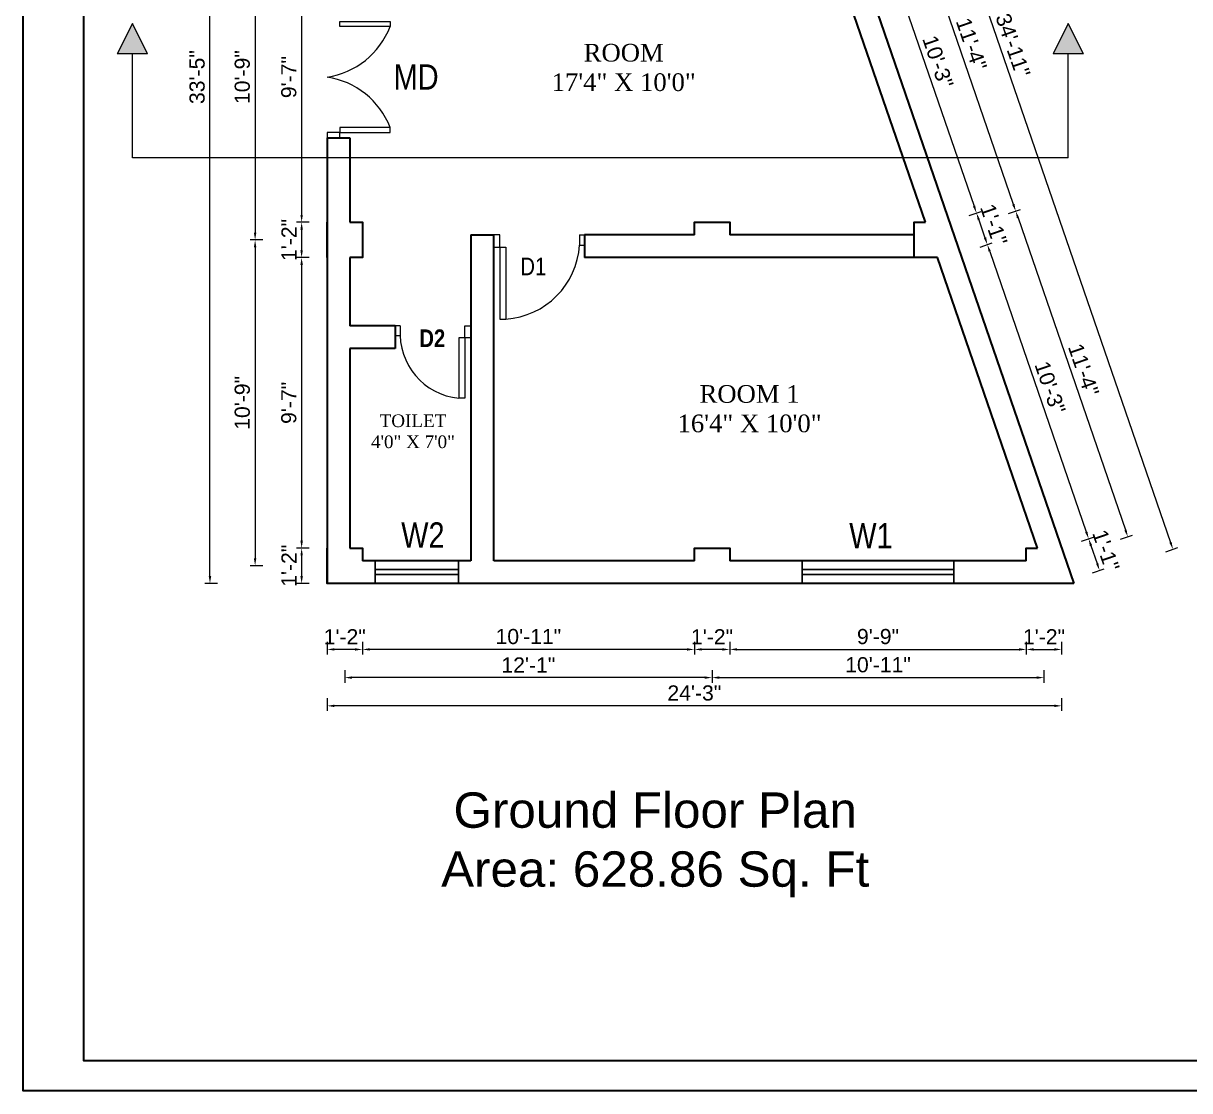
# Model space of a CAD drawing. Header units: inches. Extents: x 380359 to 404964, y -48881 to -44155.
# Drawn here: x 397856.7 to 398318.7, y -45296.6 to -44873.9 of the extents above; entities that cross this region are included whole.
import ezdxf

# ---------------------------------------------------------------- set-up
doc = ezdxf.new("R2010")
doc.units = ezdxf.units.IN
doc.header["$LTSCALE"] = 2
doc.header["$MEASUREMENT"] = 0
doc.header["$PDMODE"] = 34
doc.layers.get('0').update_dxf_attribs({"linetype": 'CONTINUOUS'})
doc.layers.get('DEFPOINTS').update_dxf_attribs({"color": 141, "linetype": 'CONTINUOUS'})
for name, color, linetype, lineweight in [('dimension', 160, 'CONTINUOUS', 15), ('door', 20, 'CONTINUOUS', 35), ('steps', 253, 'CONTINUOUS', 20)]:
    doc.layers.add(name, color=color, linetype=linetype, lineweight=lineweight)
doc.layers.add('Normal Wall', color=7, linetype='CONTINUOUS', lineweight=35, true_color=0xffaf89)
doc.styles.add('Lettring Text', font='arial.ttf')
doc.styles.get("Standard").update_dxf_attribs({"font": 'ARIALN.TTF'})
doc.dimstyles.new('Copy of Standard', dxfattribs={"dimtxt": 6, "dimasz": 2.875, "dimexe": 2, "dimexo": 4, "dimgap": 2, "dimtad": 1, "dimdec": 0, "dimrnd": 1, "dimzin": 0, "dimdsep": 46, "dimlunit": 4, "dimtxsty": 'Lettring Text', "dimcen": 0.1, "dimclrd": 7, "dimclre": 7, "dimclrt": 7, "dimazin": 0, "dimtfac": 0.645, "dimtdec": 0, "dimtmove": 1, "dimatfit": 0, "dimfxl": 3, "dimfxlon": 1, "dimtfillclr": 256, "dimtolj": 1, "dimtzin": 0, "dimlwd": -1, "dimlwe": -1, "dimarcsym": 2})

# ---------------------------------------------------------------- blocks, each defined once
blk = doc.blocks.new('*D180')
at = {"layer": 'DEFPOINTS', "color": 0, "ltscale": 0.5, "transparency": 16777216}
for p in [(398122.53, -45095.74), (398136.53, -45095.74), (398122.53, -45121.88)]:
    blk.add_point(p, dxfattribs=at)
at = {"layer": 'steps', "color": 7, "ltscale": 0.5, "transparency": 16777216}
for p, q in [((398122.53, -45118.88), (398122.53, -45123.88)), ((398133.66, -45121.88), (398125.41, -45121.88)), ((398136.53, -45118.88), (398136.53, -45123.88))]:
    blk.add_line(p, q, dxfattribs=at)
for points in [[(398125.41, -45121.41), (398125.41, -45122.36), (398122.53, -45121.88)], [(398133.66, -45121.41), (398133.66, -45122.36), (398136.53, -45121.88)]]:
    blk.add_solid(points, dxfattribs=at)
at = {"layer": 'steps', "color": 7, "ltscale": 0.5, "transparency": 16777216, "insert": (398129.53, -45116.87), "char_height": 6, "attachment_point": 5, "style": 'Lettring Text'}
blk.add_mtext('\\A1;1\'-2"', dxfattribs=at)
blk = doc.blocks.new('*D181')
at = {"layer": 'DEFPOINTS', "color": 0, "ltscale": 0.5, "transparency": 16777216}
for p in [(397991.04, -45095.74), (398122.53, -45095.74), (397991.04, -45121.88)]:
    blk.add_point(p, dxfattribs=at)
at = {"layer": 'steps', "color": 7, "ltscale": 0.5, "transparency": 16777216}
for p, q in [((397991.04, -45118.88), (397991.04, -45123.88)), ((398119.66, -45121.88), (397993.91, -45121.88)), ((398122.53, -45118.88), (398122.53, -45123.88))]:
    blk.add_line(p, q, dxfattribs=at)
for points in [[(397993.91, -45121.41), (397993.91, -45122.36), (397991.04, -45121.88)], [(398119.66, -45121.41), (398119.66, -45122.36), (398122.53, -45121.88)]]:
    blk.add_solid(points, dxfattribs=at)
at = {"layer": 'steps', "color": 7, "ltscale": 0.5, "transparency": 16777216, "insert": (398056.78, -45116.82), "char_height": 6, "attachment_point": 5, "style": 'Lettring Text'}
blk.add_mtext('\\A1;10\'-11"', dxfattribs=at)
blk = doc.blocks.new('*D182')
at = {"layer": 'DEFPOINTS', "color": 0, "ltscale": 0.5, "transparency": 16777216}
for p in [(397977.04, -45095.74), (397991.04, -45095.74), (397977.04, -45121.88)]:
    blk.add_point(p, dxfattribs=at)
at = {"layer": 'steps', "color": 7, "ltscale": 0.5, "transparency": 16777216}
for p, q in [((397977.04, -45118.88), (397977.04, -45123.88)), ((397988.16, -45121.88), (397979.91, -45121.88)), ((397991.04, -45118.88), (397991.04, -45123.88))]:
    blk.add_line(p, q, dxfattribs=at)
for points in [[(397979.91, -45121.41), (397979.91, -45122.36), (397977.04, -45121.88)], [(397988.16, -45121.41), (397988.16, -45122.36), (397991.04, -45121.88)]]:
    blk.add_solid(points, dxfattribs=at)
at = {"layer": 'steps', "color": 7, "ltscale": 0.5, "transparency": 16777216, "insert": (397984.04, -45116.87), "char_height": 6, "attachment_point": 5, "style": 'Lettring Text'}
blk.add_mtext('\\A1;1\'-2"', dxfattribs=at)
blk = doc.blocks.new('*D183')
at = {"layer": 'DEFPOINTS', "color": 0, "ltscale": 0.5, "transparency": 16777216}
for p in [(397984.04, -45088.74), (398129.53, -45088.74), (397984.04, -45133.05)]:
    blk.add_point(p, dxfattribs=at)
at = {"layer": 'steps', "color": 7, "ltscale": 0.5, "transparency": 16777216}
for p, q in [((397984.04, -45130.05), (397984.04, -45135.05)), ((398129.53, -45130.05), (398129.53, -45135.05)), ((398126.66, -45133.05), (397986.91, -45133.05))]:
    blk.add_line(p, q, dxfattribs=at)
for points in [[(397986.91, -45132.57), (397986.91, -45133.53), (397984.04, -45133.05)], [(398126.66, -45132.57), (398126.66, -45133.53), (398129.53, -45133.05)]]:
    blk.add_solid(points, dxfattribs=at)
at = {"layer": 'steps', "color": 7, "ltscale": 0.5, "transparency": 16777216, "insert": (398056.78, -45128.04), "char_height": 6, "attachment_point": 5, "style": 'Lettring Text'}
blk.add_mtext('\\A1;12\'-1"', dxfattribs=at)
blk = doc.blocks.new('*D184')
at = {"layer": 'DEFPOINTS', "color": 0, "ltscale": 0.5, "transparency": 16777216}
for p in [(397977.04, -45095.74), (398268.02, -45095.74), (397977.04, -45144.23)]:
    blk.add_point(p, dxfattribs=at)
at = {"layer": 'steps', "color": 7, "ltscale": 0.5, "transparency": 16777216}
for p, q in [((397977.04, -45141.23), (397977.04, -45146.23)), ((398268.02, -45141.23), (398268.02, -45146.23)), ((398265.15, -45144.23), (397979.91, -45144.23))]:
    blk.add_line(p, q, dxfattribs=at)
for points in [[(397979.91, -45143.75), (397979.91, -45144.7), (397977.04, -45144.23)], [(398265.15, -45143.75), (398265.15, -45144.7), (398268.02, -45144.23)]]:
    blk.add_solid(points, dxfattribs=at)
at = {"layer": 'steps', "color": 7, "ltscale": 0.5, "transparency": 16777216, "insert": (398122.53, -45139.16), "char_height": 6, "attachment_point": 5, "style": 'Lettring Text'}
blk.add_mtext('\\A1;24\'-3"', dxfattribs=at)
blk = doc.blocks.new('*D186')
at = {"layer": 'DEFPOINTS', "color": 0, "ltscale": 0.5, "transparency": 16777216}
for p in [(398129.53, -45088.74), (398261.02, -45088.74), (398261.02, -45133.05)]:
    blk.add_point(p, dxfattribs=at)
at = {"layer": 'steps', "color": 7, "ltscale": 0.5, "transparency": 16777216}
for p, q in [((398129.53, -45130.05), (398129.53, -45135.05)), ((398261.02, -45130.05), (398261.02, -45135.05)), ((398132.41, -45133.05), (398258.15, -45133.05))]:
    blk.add_line(p, q, dxfattribs=at)
for points in [[(398132.41, -45132.57), (398132.41, -45133.53), (398129.53, -45133.05)], [(398258.15, -45132.57), (398258.15, -45133.53), (398261.02, -45133.05)]]:
    blk.add_solid(points, dxfattribs=at)
at = {"layer": 'steps', "color": 7, "ltscale": 0.5, "transparency": 16777216, "insert": (398195.28, -45127.99), "char_height": 6, "attachment_point": 5, "style": 'Lettring Text'}
blk.add_mtext('\\A1;10\'-11"', dxfattribs=at)
blk = doc.blocks.new('*D187')
at = {"layer": 'DEFPOINTS', "color": 0, "ltscale": 0.5, "transparency": 16777216}
for p in [(398136.53, -45095.74), (398254.02, -45095.74), (398254.02, -45121.88)]:
    blk.add_point(p, dxfattribs=at)
at = {"layer": 'steps', "color": 7, "ltscale": 0.5, "transparency": 16777216}
for p, q in [((398136.53, -45118.88), (398136.53, -45123.88)), ((398139.41, -45121.88), (398251.15, -45121.88)), ((398254.02, -45118.88), (398254.02, -45123.88))]:
    blk.add_line(p, q, dxfattribs=at)
for points in [[(398139.41, -45121.41), (398139.41, -45122.36), (398136.53, -45121.88)], [(398251.15, -45121.41), (398251.15, -45122.36), (398254.02, -45121.88)]]:
    blk.add_solid(points, dxfattribs=at)
at = {"layer": 'steps', "color": 7, "ltscale": 0.5, "transparency": 16777216, "insert": (398195.28, -45116.82), "char_height": 6, "attachment_point": 5, "style": 'Lettring Text'}
blk.add_mtext('\\A1;9\'-9"', dxfattribs=at)
blk = doc.blocks.new('*D188')
at = {"layer": 'DEFPOINTS', "color": 0, "ltscale": 0.5, "transparency": 16777216}
for p in [(398254.02, -45095.74), (398268.02, -45095.74), (398268.02, -45121.88)]:
    blk.add_point(p, dxfattribs=at)
at = {"layer": 'steps', "color": 7, "ltscale": 0.5, "transparency": 16777216}
for p, q in [((398254.02, -45118.88), (398254.02, -45123.88)), ((398256.9, -45121.88), (398265.15, -45121.88)), ((398268.02, -45118.88), (398268.02, -45123.88))]:
    blk.add_line(p, q, dxfattribs=at)
for points in [[(398256.9, -45121.41), (398256.9, -45122.36), (398254.02, -45121.88)], [(398265.15, -45121.41), (398265.15, -45122.36), (398268.02, -45121.88)]]:
    blk.add_solid(points, dxfattribs=at)
at = {"layer": 'steps', "color": 7, "ltscale": 0.5, "transparency": 16777216, "insert": (398261.02, -45116.87), "char_height": 6, "attachment_point": 5, "style": 'Lettring Text'}
blk.add_mtext('\\A1;1\'-2"', dxfattribs=at)
blk = doc.blocks.new('*D192')
at = {"layer": 'DEFPOINTS', "color": 0, "ltscale": 0.5, "transparency": 16777216}
for p in [(397977.04, -44837.74), (397966.97, -44952.74), (397977.04, -44952.74)]:
    blk.add_point(p, dxfattribs=at)
at = {"layer": 'steps', "color": 7, "ltscale": 0.5, "transparency": 16777216}
for p, q in [((397969.97, -44837.74), (397964.97, -44837.74)), ((397966.97, -44840.61), (397966.97, -44949.86)), ((397969.97, -44952.74), (397964.97, -44952.74))]:
    blk.add_line(p, q, dxfattribs=at)
for points in [[(397966.49, -44840.61), (397967.45, -44840.61), (397966.97, -44837.74)], [(397966.49, -44949.86), (397967.45, -44949.86), (397966.97, -44952.74)]]:
    blk.add_solid(points, dxfattribs=at)
at = {"layer": 'steps', "color": 7, "ltscale": 0.5, "transparency": 16777216, "insert": (397961.91, -44895.24), "char_height": 6, "attachment_point": 5, "rotation": 90, "style": 'Lettring Text'}
blk.add_mtext('\\A1;9\'-7"', dxfattribs=at)
blk = doc.blocks.new('*D193')
at = {"layer": 'DEFPOINTS', "color": 0, "ltscale": 0.5, "transparency": 16777216}
for p in [(397977.04, -44952.74), (397966.97, -44966.74), (397977.04, -44966.74)]:
    blk.add_point(p, dxfattribs=at)
at = {"layer": 'steps', "color": 7, "ltscale": 0.5, "transparency": 16777216}
for p, q in [((397969.97, -44952.74), (397964.97, -44952.74)), ((397966.97, -44955.61), (397966.97, -44963.86)), ((397969.97, -44966.74), (397964.97, -44966.74))]:
    blk.add_line(p, q, dxfattribs=at)
for points in [[(397966.49, -44955.61), (397967.45, -44955.61), (397966.97, -44952.74)], [(397966.49, -44963.86), (397967.45, -44963.86), (397966.97, -44966.74)]]:
    blk.add_solid(points, dxfattribs=at)
at = {"layer": 'steps', "color": 7, "ltscale": 0.5, "transparency": 16777216, "insert": (397961.96, -44959.74), "char_height": 6, "attachment_point": 5, "rotation": 90, "style": 'Lettring Text'}
blk.add_mtext('\\A1;1\'-2"', dxfattribs=at)
blk = doc.blocks.new('*D194')
at = {"layer": 'DEFPOINTS', "color": 0, "ltscale": 0.5, "transparency": 16777216}
for p in [(397977.04, -44966.74), (397966.97, -45081.74), (397977.04, -45081.74)]:
    blk.add_point(p, dxfattribs=at)
at = {"layer": 'steps', "color": 7, "ltscale": 0.5, "transparency": 16777216}
for p, q in [((397969.97, -44966.74), (397964.97, -44966.74)), ((397966.97, -44969.61), (397966.97, -45078.86)), ((397969.97, -45081.74), (397964.97, -45081.74))]:
    blk.add_line(p, q, dxfattribs=at)
for points in [[(397966.49, -44969.61), (397967.45, -44969.61), (397966.97, -44966.74)], [(397966.49, -45078.86), (397967.45, -45078.86), (397966.97, -45081.74)]]:
    blk.add_solid(points, dxfattribs=at)
at = {"layer": 'steps', "color": 7, "ltscale": 0.5, "transparency": 16777216, "insert": (397961.91, -45024.24), "char_height": 6, "attachment_point": 5, "rotation": 90, "style": 'Lettring Text'}
blk.add_mtext('\\A1;9\'-7"', dxfattribs=at)
blk = doc.blocks.new('*D195')
at = {"layer": 'DEFPOINTS', "color": 0, "ltscale": 0.5, "transparency": 16777216}
for p in [(397977.04, -45081.74), (397966.97, -45095.74), (397977.04, -45095.74)]:
    blk.add_point(p, dxfattribs=at)
at = {"layer": 'steps', "color": 7, "ltscale": 0.5, "transparency": 16777216}
for p, q in [((397969.97, -45081.74), (397964.97, -45081.74)), ((397966.97, -45084.61), (397966.97, -45092.86)), ((397969.97, -45095.74), (397964.97, -45095.74))]:
    blk.add_line(p, q, dxfattribs=at)
for points in [[(397966.49, -45084.61), (397967.45, -45084.61), (397966.97, -45081.74)], [(397966.49, -45092.86), (397967.45, -45092.86), (397966.97, -45095.74)]]:
    blk.add_solid(points, dxfattribs=at)
at = {"layer": 'steps', "color": 7, "ltscale": 0.5, "transparency": 16777216, "insert": (397961.96, -45088.74), "char_height": 6, "attachment_point": 5, "rotation": 90, "style": 'Lettring Text'}
blk.add_mtext('\\A1;1\'-2"', dxfattribs=at)
blk = doc.blocks.new('*D197')
at = {"layer": 'DEFPOINTS', "color": 0, "ltscale": 0.5, "transparency": 16777216}
for p in [(397984.04, -44830.74), (397948.54, -44959.74), (397984.04, -44959.74)]:
    blk.add_point(p, dxfattribs=at)
at = {"layer": 'steps', "color": 7, "ltscale": 0.5, "transparency": 16777216}
for p, q in [((397951.54, -44830.74), (397946.54, -44830.74)), ((397948.54, -44833.61), (397948.54, -44956.86)), ((397951.54, -44959.74), (397946.54, -44959.74))]:
    blk.add_line(p, q, dxfattribs=at)
for points in [[(397948.06, -44833.61), (397949.02, -44833.61), (397948.54, -44830.74)], [(397948.06, -44956.86), (397949.02, -44956.86), (397948.54, -44959.74)]]:
    blk.add_solid(points, dxfattribs=at)
at = {"layer": 'steps', "color": 7, "ltscale": 0.5, "transparency": 16777216, "insert": (397943.48, -44895.24), "char_height": 6, "attachment_point": 5, "rotation": 90, "style": 'Lettring Text'}
blk.add_mtext('\\A1;10\'-9"', dxfattribs=at)
blk = doc.blocks.new('*D198')
at = {"layer": 'DEFPOINTS', "color": 0, "ltscale": 0.5, "transparency": 16777216}
for p in [(397984.04, -44959.74), (397948.54, -45088.74), (397984.04, -45088.74)]:
    blk.add_point(p, dxfattribs=at)
at = {"layer": 'steps', "color": 7, "ltscale": 0.5, "transparency": 16777216}
for p, q in [((397951.54, -44959.74), (397946.54, -44959.74)), ((397948.54, -44962.61), (397948.54, -45085.86)), ((397951.54, -45088.74), (397946.54, -45088.74))]:
    blk.add_line(p, q, dxfattribs=at)
for points in [[(397948.06, -44962.61), (397949.02, -44962.61), (397948.54, -44959.74)], [(397948.06, -45085.86), (397949.02, -45085.86), (397948.54, -45088.74)]]:
    blk.add_solid(points, dxfattribs=at)
at = {"layer": 'steps', "color": 7, "ltscale": 0.5, "transparency": 16777216, "insert": (397943.48, -45024.24), "char_height": 6, "attachment_point": 5, "rotation": 90, "style": 'Lettring Text'}
blk.add_mtext('\\A1;10\'-9"', dxfattribs=at)
blk = doc.blocks.new('*D199')
at = {"layer": 'DEFPOINTS', "color": 0, "ltscale": 0.5, "transparency": 16777216}
for p in [(397930.66, -44694.72), (397977.04, -44694.72), (397977.04, -45095.74)]:
    blk.add_point(p, dxfattribs=at)
at = {"layer": 'steps', "color": 7, "ltscale": 0.5, "transparency": 16777216}
for p, q in [((397933.66, -44694.72), (397928.66, -44694.72)), ((397930.66, -45092.86), (397930.66, -44697.6)), ((397933.66, -45095.74), (397928.66, -45095.74))]:
    blk.add_line(p, q, dxfattribs=at)
for points in [[(397930.18, -44697.6), (397931.14, -44697.6), (397930.66, -44694.72)], [(397930.18, -45092.86), (397931.14, -45092.86), (397930.66, -45095.74)]]:
    blk.add_solid(points, dxfattribs=at)
at = {"layer": 'steps', "color": 7, "ltscale": 0.5, "transparency": 16777216, "insert": (397925.59, -44895.23), "char_height": 6, "attachment_point": 5, "rotation": 90, "style": 'Lettring Text'}
blk.add_mtext('\\A1;33\'-5"', dxfattribs=at)
blk = doc.blocks.new('*D202')
at = {"layer": 'DEFPOINTS', "color": 0, "ltscale": 0.5, "transparency": 16777216}
for p in [(398179.16, -44837.74), (398234.28, -44949.05), (398223.59, -44952.74)]:
    blk.add_point(p, dxfattribs=at)
at = {"layer": 'steps', "color": 7, "ltscale": 0.5, "transparency": 16777216}
for p, q in [((398191.32, -44833.55), (398196.05, -44831.92)), ((398195.1, -44835.29), (398233.34, -44946.34)), ((398231.44, -44950.03), (398236.17, -44948.4))]:
    blk.add_line(p, q, dxfattribs=at)
for points in [[(398195.55, -44835.13), (398194.64, -44835.44), (398194.16, -44832.57)], [(398233.79, -44946.18), (398232.89, -44946.49), (398234.28, -44949.05)]]:
    blk.add_solid(points, dxfattribs=at)
at = {"layer": 'steps', "color": 7, "ltscale": 0.5, "transparency": 16777216, "insert": (398219.01, -44889.16), "char_height": 6, "attachment_point": 5, "rotation": 289.0044, "style": 'Lettring Text'}
blk.add_mtext('\\A1;10\'-3"', dxfattribs=at)
blk = doc.blocks.new('*D203')
at = {"layer": 'DEFPOINTS', "color": 0, "ltscale": 0.5, "transparency": 16777216}
for p in [(398223.59, -44952.74), (398238.59, -44961.57), (398223.59, -44966.74)]:
    blk.add_point(p, dxfattribs=at)
at = {"layer": 'steps', "color": 7, "ltscale": 0.5, "transparency": 16777216}
for p, q in [((398231.44, -44950.03), (398236.17, -44948.4)), ((398235.21, -44951.77), (398237.65, -44958.85)), ((398235.75, -44962.55), (398240.48, -44960.92))]:
    blk.add_line(p, q, dxfattribs=at)
for points in [[(398235.67, -44951.62), (398234.76, -44951.93), (398234.28, -44949.05)], [(398238.11, -44958.7), (398237.2, -44959.01), (398238.59, -44961.57)]]:
    blk.add_solid(points, dxfattribs=at)
at = {"layer": 'steps', "color": 7, "ltscale": 0.5, "transparency": 16777216, "insert": (398241.17, -44953.68), "char_height": 6, "attachment_point": 5, "rotation": 289.0044, "style": 'Lettring Text'}
blk.add_mtext('\\A1;1\'-1"', dxfattribs=at)
blk = doc.blocks.new('*D204')
at = {"layer": 'DEFPOINTS', "color": 0, "ltscale": 0.5, "transparency": 16777216}
for p in [(398223.59, -44966.74), (398278.71, -45078.05), (398268.02, -45081.74)]:
    blk.add_point(p, dxfattribs=at)
at = {"layer": 'steps', "color": 7, "ltscale": 0.5, "transparency": 16777216}
for p, q in [((398235.75, -44962.55), (398240.48, -44960.92)), ((398239.52, -44964.29), (398277.77, -45075.34)), ((398275.87, -45079.03), (398280.6, -45077.4))]:
    blk.add_line(p, q, dxfattribs=at)
for points in [[(398239.98, -44964.13), (398239.07, -44964.44), (398238.59, -44961.57)], [(398278.22, -45075.18), (398277.32, -45075.49), (398278.71, -45078.05)]]:
    blk.add_solid(points, dxfattribs=at)
at = {"layer": 'steps', "color": 7, "ltscale": 0.5, "transparency": 16777216, "insert": (398263.44, -45018.16), "char_height": 6, "attachment_point": 5, "rotation": 289.0044, "style": 'Lettring Text'}
blk.add_mtext('\\A1;10\'-3"', dxfattribs=at)
blk = doc.blocks.new('*D205')
at = {"layer": 'DEFPOINTS', "color": 0, "ltscale": 0.5, "transparency": 16777216}
for p in [(398268.02, -45081.74), (398283.02, -45090.57), (398268.02, -45095.74)]:
    blk.add_point(p, dxfattribs=at)
at = {"layer": 'steps', "color": 7, "ltscale": 0.5, "transparency": 16777216}
for p, q in [((398275.87, -45079.03), (398280.6, -45077.4)), ((398279.64, -45080.77), (398282.08, -45087.85)), ((398280.18, -45091.55), (398284.91, -45089.92))]:
    blk.add_line(p, q, dxfattribs=at)
for points in [[(398280.1, -45080.62), (398279.19, -45080.93), (398278.71, -45078.05)], [(398282.53, -45087.7), (398281.63, -45088.01), (398283.02, -45090.57)]]:
    blk.add_solid(points, dxfattribs=at)
at = {"layer": 'steps', "color": 7, "ltscale": 0.5, "transparency": 16777216, "insert": (398285.6, -45082.68), "char_height": 6, "attachment_point": 5, "rotation": 289.0044, "style": 'Lettring Text'}
blk.add_mtext('\\A1;1\'-1"', dxfattribs=at)
blk = doc.blocks.new('*D207')
at = {"layer": 'DEFPOINTS', "color": 0, "ltscale": 0.5, "transparency": 16777216}
for p in [(398172.16, -44830.74), (398249.8, -44948.3), (398216.59, -44959.74)]:
    blk.add_point(p, dxfattribs=at)
at = {"layer": 'steps', "color": 7, "ltscale": 0.5, "transparency": 16777216}
for p, q in [((398202.53, -44820.27), (398207.26, -44818.65)), ((398206.31, -44822.02), (398248.86, -44945.58)), ((398246.96, -44949.27), (398251.69, -44947.65))]:
    blk.add_line(p, q, dxfattribs=at)
for points in [[(398206.76, -44821.86), (398205.85, -44822.17), (398205.37, -44819.3)], [(398249.32, -44945.42), (398248.41, -44945.74), (398249.8, -44948.3)]]:
    blk.add_solid(points, dxfattribs=at)
at = {"layer": 'steps', "color": 7, "ltscale": 0.5, "transparency": 16777216, "insert": (398232.32, -44882.17), "char_height": 6, "attachment_point": 5, "rotation": 289.0044, "style": 'Lettring Text'}
blk.add_mtext('\\A1;11\'-4"', dxfattribs=at)
blk = doc.blocks.new('*D208')
at = {"layer": 'DEFPOINTS', "color": 0, "ltscale": 0.5, "transparency": 16777216}
for p in [(398216.59, -44959.74), (398294.23, -45077.3), (398261.02, -45088.74)]:
    blk.add_point(p, dxfattribs=at)
at = {"layer": 'steps', "color": 7, "ltscale": 0.5, "transparency": 16777216}
for p, q in [((398246.96, -44949.27), (398251.69, -44947.65)), ((398250.74, -44951.02), (398293.29, -45074.58)), ((398291.39, -45078.27), (398296.12, -45076.65))]:
    blk.add_line(p, q, dxfattribs=at)
for points in [[(398251.19, -44950.86), (398250.28, -44951.17), (398249.8, -44948.3)], [(398293.75, -45074.42), (398292.84, -45074.74), (398294.23, -45077.3)]]:
    blk.add_solid(points, dxfattribs=at)
at = {"layer": 'steps', "color": 7, "ltscale": 0.5, "transparency": 16777216, "insert": (398276.75, -45011.17), "char_height": 6, "attachment_point": 5, "rotation": 289.0044, "style": 'Lettring Text'}
blk.add_mtext('\\A1;11\'-4"', dxfattribs=at)
blk = doc.blocks.new('*D209')
at = {"layer": 'DEFPOINTS', "color": 0, "ltscale": 0.5, "transparency": 16777216}
for p in [(398136.53, -44699.96), (398312.09, -45082.22), (398272.84, -45095.74)]:
    blk.add_point(p, dxfattribs=at)
at = {"layer": 'steps', "color": 7, "ltscale": 0.5, "transparency": 16777216}
for p, q in [((398172.94, -44687.42), (398177.67, -44685.8)), ((398176.71, -44689.17), (398311.15, -45079.5)), ((398309.25, -45083.2), (398313.98, -45081.57))]:
    blk.add_line(p, q, dxfattribs=at)
for points in [[(398177.17, -44689.01), (398176.26, -44689.32), (398175.78, -44686.45)], [(398311.6, -45079.34), (398310.7, -45079.66), (398312.09, -45082.22)]]:
    blk.add_solid(points, dxfattribs=at)
at = {"layer": 'steps', "color": 7, "ltscale": 0.5, "transparency": 16777216, "insert": (398248.72, -44882.68), "char_height": 6, "attachment_point": 5, "rotation": 289.0044, "style": 'Lettring Text'}
blk.add_mtext('\\A1;34\'-11"', dxfattribs=at)

msp = doc.modelspace()

# ---------------------------------------------------------------- hatches: boundary and pattern name
at = {"linetype": 'ByBlock', "lineweight": 5}
for points in [[(397899.92, -44874), (397905.92, -44886), (397893.92, -44886)], [(398270.65, -44874), (398276.65, -44886), (398264.65, -44886)]]:
    msp.add_hatch(color=7, dxfattribs=at).paths.add_polyline_path(points)

# ---------------------------------------------------------------- linework, layer by layer
at = {"color": 7, "linetype": 'ByBlock', "lineweight": 5}
for p, q in [((397899.92, -44874), (397893.92, -44886)), ((397905.92, -44886), (397899.92, -44874)), ((398270.65, -44874), (398264.65, -44886)), ((398276.65, -44886), (398270.65, -44874)), ((397905.92, -44886), (397893.92, -44886)), ((397899.92, -44927.16), (397899.92, -44886)), ((398276.65, -44886), (398264.65, -44886)), ((398270.65, -44927.16), (398270.65, -44886)), ((398270.65, -44927.16), (397899.92, -44927.16))]:
    msp.add_line(p, q, dxfattribs=at)
at = {"ltscale": 0.5}
for p, q in [((397996.04, -45086.74), (397996.04, -45095.74)), ((397996.04, -45090.24), (398029.04, -45090.24)), ((398029.04, -45086.74), (398029.04, -45095.74)), ((398165.28, -45086.74), (398165.28, -45095.74)), ((398165.28, -45090.24), (398225.28, -45090.24)), ((398225.28, -45086.74), (398225.28, -45095.74)), ((397996.04, -45092.24), (398029.04, -45092.24)), ((398165.28, -45092.24), (398225.28, -45092.24)), ((398134.04, -45095.74), (397977.04, -45095.74))]:
    msp.add_line(p, q, dxfattribs=at)
at = {"layer": 'dimension', "ltscale": 7}
for p, q in [((398045.44, -44957.74), (398043.04, -44957.74)), ((398043.04, -44957.74), (398043.04, -44962.54)), ((398045.44, -44962.54), (398045.44, -44957.74)), ((398077.04, -44957.74), (398077.04, -44961.74)), ((398077.04, -44957.74), (398079.04, -44957.74)), ((398079.04, -44957.74), (398079.04, -44961.74)), ((398043.04, -44962.54), (398045.44, -44962.54)), ((398045.44, -44962.54), (398045.44, -44991.15)), ((398045.44, -44962.54), (398047.84, -44962.54)), ((398047.84, -44962.54), (398047.84, -44991.05)), ((398077.04, -44961.74), (398079.04, -44961.74)), ((398004.04, -44993.74), (398004.04, -44997.74)), ((398006.04, -44993.74), (398004.04, -44993.74)), ((398006.04, -44993.74), (398006.04, -44997.74)), ((398031.64, -44998.54), (398031.64, -44993.74)), ((398031.64, -44993.74), (398034.04, -44993.74)), ((398034.04, -44993.74), (398034.04, -44998.54)), ((398045.44, -44991.05), (398047.84, -44991.05)), ((398006.04, -44997.74), (398004.04, -44997.74)), ((398029.24, -44998.54), (398029.24, -45022.41)), ((398031.64, -44998.54), (398029.24, -44998.54)), ((398031.64, -44998.54), (398031.64, -45022.41)), ((398034.04, -44998.54), (398031.64, -44998.54)), ((398031.64, -45022.41), (398029.24, -45022.41))]:
    msp.add_line(p, q, dxfattribs=at)
for centre, radius, start, end in [((398045.83, -44959.84), 31.27, 273.6859, 356.5303), ((398031.7, -44996.8), 25.72, 176.0106, 264.5071)]:
    msp.add_arc(centre, radius, start, end, dxfattribs=at)
at = {"layer": 'door', "ltscale": 0.5}
for p, q in [((398214.07, -44952.74), (398174.47, -44837.74)), ((397977.04, -44919.24), (397977.04, -45095.74)), ((397977.04, -44919.24), (397986.04, -44919.24)), ((397986.04, -44919.24), (397986.04, -44952.74)), ((398034.04, -44957.74), (398034.04, -45086.74)), ((398034.04, -44957.74), (398043.04, -44957.74)), ((398043.04, -45086.74), (398043.04, -44957.74)), ((398122.53, -44957.74), (398079.04, -44957.74)), ((398079.04, -44957.74), (398079.04, -44966.74)), ((398209.59, -44957.74), (398136.53, -44957.74)), ((397986.04, -44966.74), (397986.04, -44993.74)), ((398127.53, -44966.74), (398079.04, -44966.74)), ((398218.89, -44966.74), (398136.53, -44966.74)), ((398258.5, -45081.74), (398218.89, -44966.74)), ((398004.04, -44993.74), (397986.04, -44993.74)), ((398004.04, -44993.74), (398004.04, -45002.74)), ((397986.04, -45002.74), (397986.04, -45081.74)), ((398004.04, -45002.74), (397986.04, -45002.74)), ((398034.04, -45086.74), (397991.04, -45086.74)), ((398122.53, -45086.74), (398043.04, -45086.74)), ((398254.02, -45086.74), (398136.53, -45086.74))]:
    msp.add_line(p, q, dxfattribs=at)
for points in [[(397991.04, -44694.72), (398136.53, -44699.96), (398272.84, -45095.74)], [(397977.04, -44966.74), (397977.04, -44952.74)], [(397986.04, -44952.74), (397991.04, -44952.74), (397991.04, -44966.74), (397986.04, -44966.74)], [(398122.53, -44957.74), (398122.53, -44952.74), (398136.53, -44952.74), (398136.53, -44957.74)], [(398218.89, -44966.74), (398209.59, -44966.74), (398209.59, -44952.74), (398214.07, -44952.74)], [(398136.53, -44966.74), (398122.53, -44966.74)], [(397991.04, -45095.74), (397977.04, -45095.74), (397977.04, -45081.74)], [(397986.04, -45081.74), (397991.04, -45081.74), (397991.04, -45086.74)], [(398122.53, -45086.74), (398122.53, -45081.74), (398136.53, -45081.74), (398136.53, -45086.74)], [(398254.02, -45086.74), (398254.02, -45081.74), (398258.5, -45081.74)], [(398272.84, -45095.74), (397977.04, -45095.74)], [(398136.53, -45095.74), (398122.53, -45095.74)], [(398268.02, -45095.74), (398254.02, -45095.74)]]:
    msp.add_lwpolyline(points, dxfattribs=at)
at = {"layer": 'Normal Wall'}
for points in [[(397856.73, -44546.09), (398914.73, -44546.09), (398914.73, -45296.62), (397856.73, -45296.62)], [(397856.73, -44546.09), (398914.73, -44546.09), (398914.73, -45296.62), (397856.73, -45296.62)], [(398902.83, -44558), (397880.54, -44558), (397880.54, -45284.71), (398902.83, -45284.71)], [(398902.83, -44558), (397880.54, -44558), (397880.54, -45284.71), (398902.83, -45284.71)]]:
    msp.add_lwpolyline(points, close=True, dxfattribs=at)
at = {"layer": 'steps', "color": 7, "ltscale": 0.3}
for points in [[(397982.04, -44873.24), (398002.04, -44873.24), (398002.04, -44875.24), (397982.04, -44875.24)], [(397982.04, -44917.24), (398002.04, -44917.24), (398002.04, -44915.24), (397982.04, -44915.24)], [(397982.04, -44919.24), (397982.04, -44917.24), (397977.04, -44917.24), (397977.04, -44919.24)]]:
    msp.add_lwpolyline(points, close=True, dxfattribs=at)
at = {"layer": 'steps', "color": 7, "ltscale": 0.3, "true_color": 0xffffff}
for centre, start, end in [((397972.31, -44863.71), 278.5176, 338.802), ((397972.31, -44926.76), 21.198, 81.4824)]:
    msp.add_arc(centre, 31.88, start, end, dxfattribs=at)

# ---------------------------------------------------------------- texts
at = {"color": 7, "linetype": 'ByBlock', "lineweight": 5}
for s, insert, char_height, width, attachment_point in [('MD', (398003.42, -44890.19), 10, 44.1664, 1), ('W2', (398006.41, -45071.56), 10, 44.1664, 1), ('W1', (398183.88, -45071.84), 10, 44.1664, 1), ('{\\fArial CE|b0|i0|c238|p34;Ground Floor Plan\\PArea: \\fArial CE|b0|i0|c0|p34;628.86\\fArial CE|b0|i0|c238|p34; Sq. Ft}', (398107.02, -45199.29), 14, 235.547, 5)]:
    msp.add_mtext(s, dxfattribs=dict(at, insert=insert, char_height=char_height, width=width, attachment_point=attachment_point))
at = {"layer": 'steps', "color": 7, "ltscale": 0.3, "width": 55.268}
for s, insert, char_height, attachment_point in [('{\\fTimes New Roman|b0|i0|c0|p18;ROOM \\P17\'4" X 10\'0"}', (398094.54, -44882.08), 7, 2), ('{\\fTechnic|b1|i0|c2|p2;D2}', (398018.72, -45002.16), 7, 8), ('{\\fTimes New Roman|b0|i0|c0|p18;ROOM 1\\P16\'4" X 10\'0"}', (398144.4, -45017.21), 7, 2), ('{\\fTimes New Roman|b0|i0|c0|p18;TOILET\\P4\'0" X 7\'0"}', (398011.07, -45028.83), 5, 2)]:
    msp.add_mtext(s, dxfattribs=dict(at, insert=insert, char_height=char_height, attachment_point=attachment_point))
at = {"layer": 'steps', "color": 7, "ltscale": 0.3, "insert": (398058.73, -44966.72), "char_height": 7, "attachment_point": 2}
msp.add_mtext_dynamic_manual_height_columns('{\\W1;D1}', width=18.6213, gutter_width=40, heights=[0], dxfattribs=at)

# ---------------------------------------------------------------- dimensions: what is measured, and where the dimension line sits
at = {"layer": 'steps', "ltscale": 0.5}
dim = msp.add_aligned_dim(p1=(398136.53, -44699.96), p2=(398272.84, -45095.74), distance=41.51, dimstyle='Copy of Standard', dxfattribs=at)
dim.commit()
dim.dimension.update_dxf_attribs({"geometry": '*D209', "text_midpoint": (398248.72, -44882.68)})
for base, p1, p2, angle, picture, middle in [((397930.66, -44694.72), (397977.04, -45095.74), (397977.04, -44694.72), 90, '*D199', (397925.59, -44895.23)), ((398249.8, -44948.3), (398172.16, -44830.74), (398216.59, -44959.74), 109.0044, '*D207', (398232.32, -44882.17)), ((397948.54, -44959.74), (397984.04, -44830.74), (397984.04, -44959.74), 90, '*D197', (397943.48, -44895.24)), ((398234.28, -44949.05), (398179.16, -44837.74), (398223.59, -44952.74), 109.0044, '*D202', (398219.01, -44889.16)), ((397966.97, -44952.74), (397977.04, -44837.74), (397977.04, -44952.74), 90, '*D192', (397961.91, -44895.24)), ((398294.23, -45077.3), (398216.59, -44959.74), (398261.02, -45088.74), 109.0044, '*D208', (398276.75, -45011.17)), ((397948.54, -45088.74), (397984.04, -44959.74), (397984.04, -45088.74), 90, '*D198', (397943.48, -45024.24)), ((398278.71, -45078.05), (398223.59, -44966.74), (398268.02, -45081.74), 109.0044, '*D204', (398263.44, -45018.16)), ((397966.97, -45081.74), (397977.04, -44966.74), (397977.04, -45081.74), 90, '*D194', (397961.91, -45024.24))]:
    dim = msp.add_linear_dim(base=base, p1=p1, p2=p2, angle=angle, dimstyle='Copy of Standard', dxfattribs=at)
    dim.commit()
    dim.dimension.update_dxf_attribs({"geometry": picture, "text_midpoint": middle})
for base, p1, p2, angle, picture, middle in [((398238.59, -44961.57), (398223.59, -44952.74), (398223.59, -44966.74), 109.0044, '*D203', (398236.43, -44955.31)), ((397966.97, -44966.74), (397977.04, -44952.74), (397977.04, -44966.74), 90, '*D193', (397966.97, -44959.74)), ((398283.02, -45090.57), (398268.02, -45081.74), (398268.02, -45095.74), 109.0044, '*D205', (398280.86, -45084.31)), ((397966.97, -45095.74), (397977.04, -45081.74), (397977.04, -45095.74), 90, '*D195', (397966.97, -45088.74))]:
    dim = msp.add_linear_dim(base=base, p1=p1, p2=p2, angle=angle, dimstyle='Copy of Standard', dxfattribs=at)
    dim.commit()
    dim.dimension.update_dxf_attribs({"geometry": picture, "text_midpoint": middle, "dimtype": 160})
for base, p1, p2, picture, middle in [((397984.04, -45133.05), (398129.53, -45088.74), (397984.04, -45088.74), '*D183', (398056.78, -45128.04)), ((398261.02, -45133.05), (398129.53, -45088.74), (398261.02, -45088.74), '*D186', (398195.28, -45127.99)), ((397977.04, -45144.23), (398268.02, -45095.74), (397977.04, -45095.74), '*D184', (398122.53, -45139.16)), ((397991.04, -45121.88), (398122.53, -45095.74), (397991.04, -45095.74), '*D181', (398056.78, -45116.82)), ((398254.02, -45121.88), (398136.53, -45095.74), (398254.02, -45095.74), '*D187', (398195.28, -45116.82))]:
    dim = msp.add_linear_dim(base=base, p1=p1, p2=p2, dimstyle='Copy of Standard', dxfattribs=at)
    dim.commit()
    dim.dimension.update_dxf_attribs({"geometry": picture, "text_midpoint": middle})
for base, p1, p2, picture, middle in [((397977.04, -45121.88), (397991.04, -45095.74), (397977.04, -45095.74), '*D182', (397984.04, -45121.88)), ((398122.53, -45121.88), (398136.53, -45095.74), (398122.53, -45095.74), '*D180', (398129.53, -45121.88)), ((398268.02, -45121.88), (398254.02, -45095.74), (398268.02, -45095.74), '*D188', (398261.02, -45121.88))]:
    dim = msp.add_linear_dim(base=base, p1=p1, p2=p2, dimstyle='Copy of Standard', dxfattribs=at)
    dim.commit()
    dim.dimension.update_dxf_attribs({"geometry": picture, "text_midpoint": middle, "dimtype": 160})

doc.saveas('drawing.dxf')
